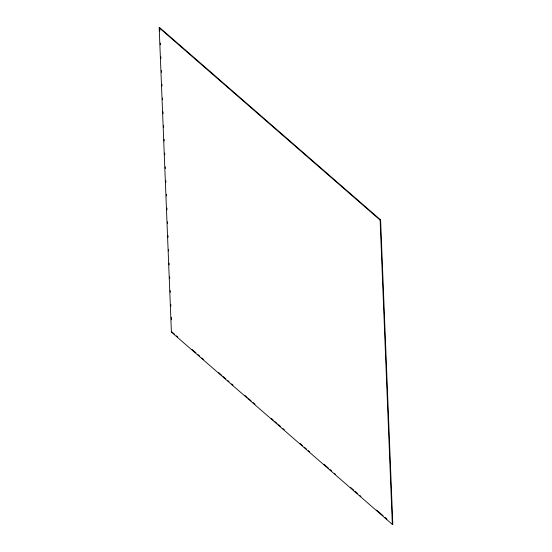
<?xml version="1.0" encoding="UTF-8"?>
<svg xmlns="http://www.w3.org/2000/svg" width="552" height="552" viewBox="0 0 552 552"><rect width="100%" height="100%" fill="white"/><g stroke="black" fill="none" stroke-linecap="round" stroke-linejoin="round"><path stroke-width="0.83" d="M159.183 27.821L159.659 27.6L380.597 219.903L392.817 524.179L392.341 524.4L171.403 332.097L159.183 27.821L380.121 220.117L392.341 524.4M380.121 220.117L380.597 219.903M171.403 332.097L171.879 331.883L174.48 334.146M176.426 335.844L177.73 336.975M192.027 349.416L195.925 352.811M197.871 354.508L199.824 356.206M201.77 357.896L203.722 359.593M218.668 372.607L221.918 375.429M223.215 376.561L225.816 378.824M227.762 380.521L229.066 381.653M231.661 383.916L232.965 385.048M244.66 395.225L247.261 397.488M248.559 398.62L251.16 400.883M253.106 402.58L255.058 404.278M271.301 418.416L273.254 420.113M274.551 421.245L277.152 423.508M278.45 424.64L280.402 426.337M282.997 428.6L284.301 429.732M299.895 443.304L302.496 445.567M304.442 447.265L306.394 448.962M308.34 450.653L309.644 451.784M323.941 464.232L328.488 468.186M329.785 469.317L331.738 471.015M334.333 473.278L335.637 474.409M350.582 487.416L353.832 490.245M355.129 491.377L357.731 493.64M359.676 495.337L360.98 496.469M376.574 510.041L383.074 515.699M385.02 517.396L386.973 519.094M159.728 29.318L159.797 31.036M160.28 43.07L160.349 44.788M160.832 56.821L160.901 58.546M161.384 70.58L161.453 72.298M161.936 84.332L162.005 86.05M162.488 98.084L162.557 99.802M163.04 111.835L163.109 113.553M163.592 125.587L163.661 127.305M164.144 139.339L164.213 141.064M164.696 153.097L164.765 154.815M165.248 166.849L165.317 168.567M165.807 180.601L165.876 182.319M166.359 194.352L166.428 196.07M166.911 208.104L166.98 209.822M167.463 221.856L167.532 223.581M168.015 235.614L168.084 237.332M168.567 249.366L168.636 251.084M169.119 263.118L169.188 264.836M169.671 276.869L169.74 278.587M170.223 290.621L170.292 292.339M170.775 304.373L170.844 306.098M171.292 317.269L171.396 319.849"/></g></svg>
